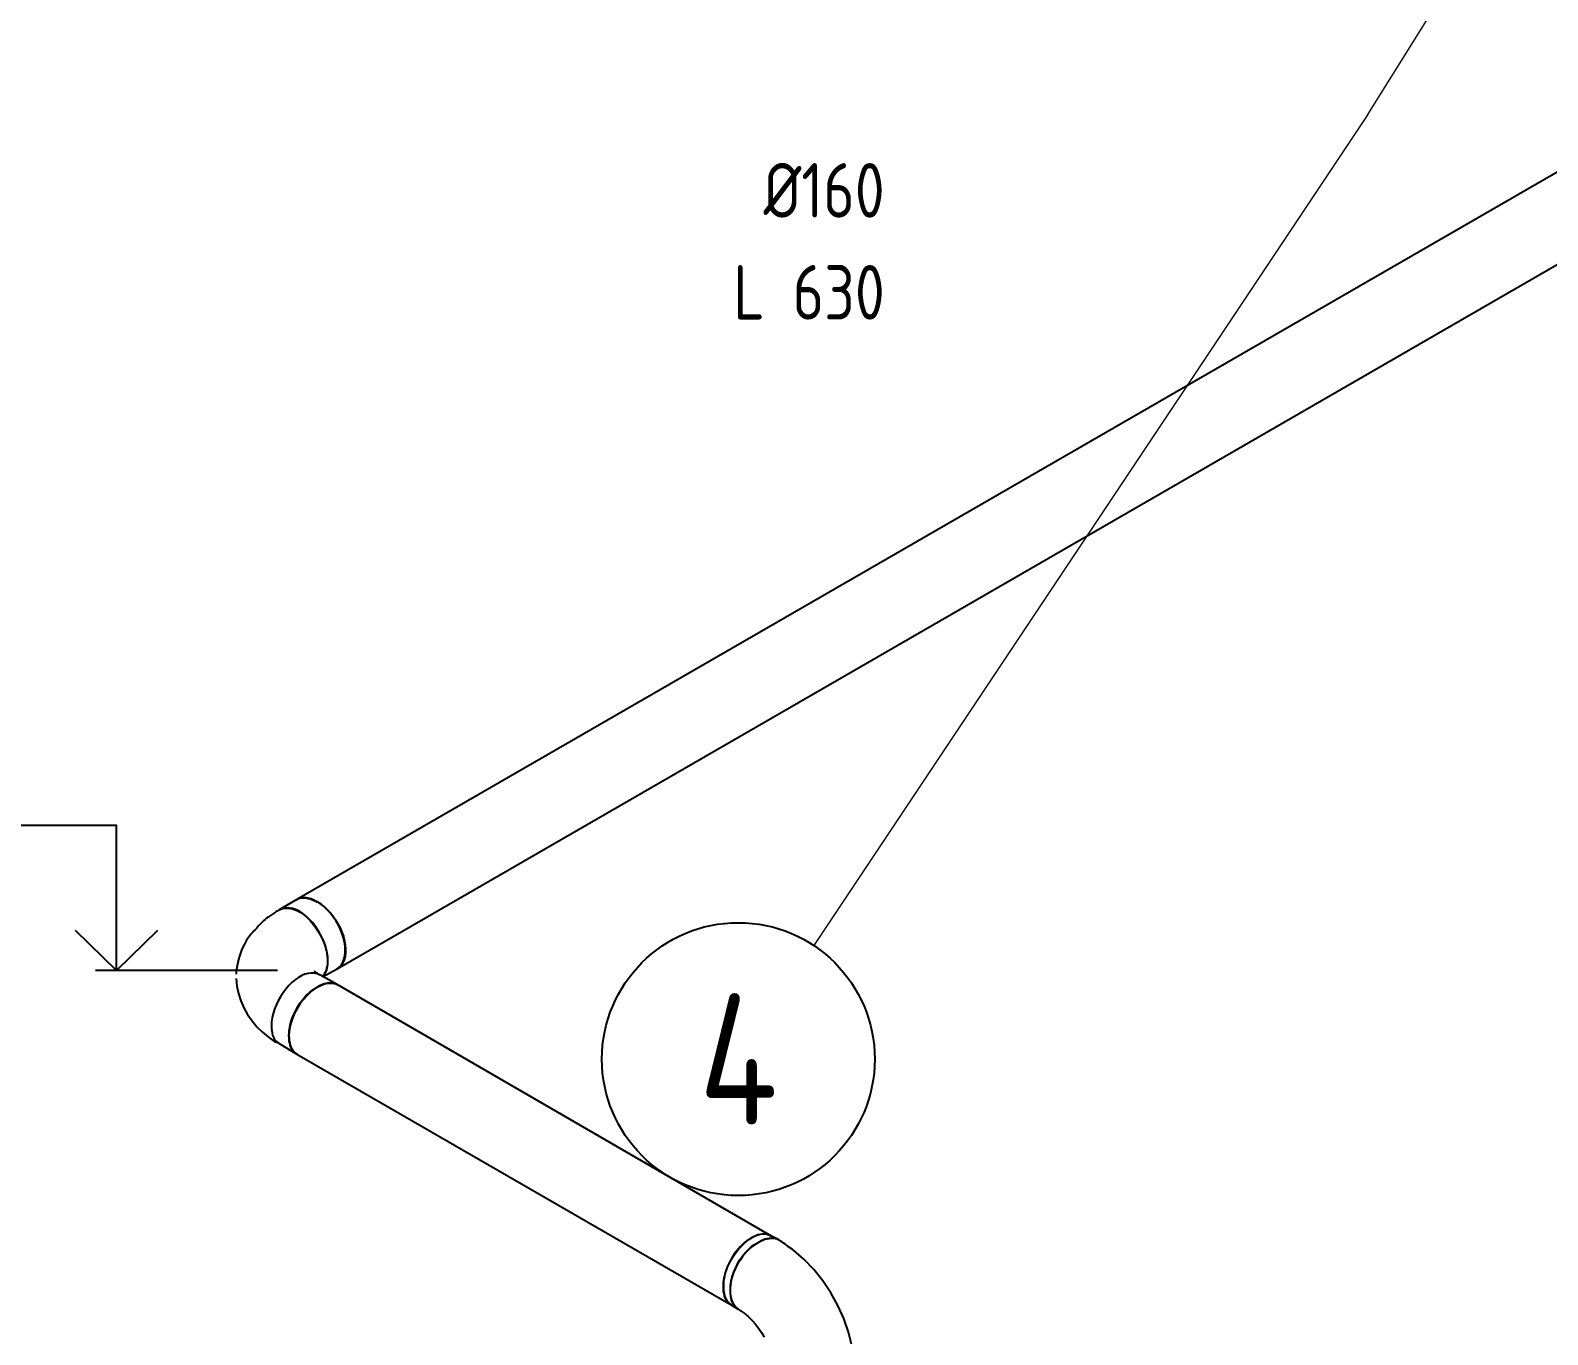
# Model space of a CAD drawing. Header units: metres. Extents: x 20 to 415, y 5 to 292.
# Drawn here: x 156.8 to 185.73, y 135.68 to 160.54 of the extents above; entities that cross this region are included whole.
import ezdxf
from ezdxf.enums import TextEntityAlignment as Align

# ---------------------------------------------------------------- set-up
doc = ezdxf.new("R2010")
doc.units = ezdxf.units.M
for name, color, linetype in [('ВОЗДУХОВОДЫ', 7, 'Continuous'), ('ОБОЗНАЧЕНИЯ', 7, 'Continuous'), ('ПОЗИЦИИ', 1, 'Continuous')]:
    doc.layers.add(name, color=color, linetype=linetype)
doc.styles.add('GOST', font='isocpeur.ttf')

msp = doc.modelspace()

# ---------------------------------------------------------------- linework, layer by layer
at = {"layer": 'ВОЗДУХОВОДЫ'}
for points in [[(198.693, 165.216), (161.884, 143.978)], [(162.655, 142.654), (189.893, 158.377)], [(161.549, 143.777), (161.529, 143.767), (161.51, 143.755), (161.492, 143.744), (161.474, 143.731), (161.457, 143.719), (161.439, 143.706), (161.421, 143.694), (161.403, 143.682), (161.384, 143.67), (161.364, 143.66), (161.335, 143.639), (161.306, 143.618), (161.278, 143.596), (161.252, 143.573), (161.226, 143.549), (161.201, 143.525), (161.178, 143.5), (161.155, 143.475), (161.134, 143.45), (161.113, 143.425), (161.088, 143.4), (161.065, 143.375), (161.042, 143.35), (161.02, 143.325), (161, 143.3), (160.98, 143.274), (160.962, 143.249), (160.944, 143.224), (160.927, 143.199), (160.912, 143.174), (160.883, 143.122), (160.856, 143.068), (160.831, 143.011), (160.808, 142.953), (160.788, 142.893), (160.771, 142.832), (160.756, 142.771), (160.743, 142.709), (160.734, 142.648), (160.727, 142.587), (160.727, 142.587), (160.727, 142.585), (160.727, 142.583), (160.727, 142.58), (160.727, 142.577), (160.727, 142.573), (160.727, 142.568), (160.727, 142.563), (160.727, 142.559), (160.727, 142.554)], [(161.884, 143.978), (161.549, 143.777)], [(162.37, 142.503), (162.394, 142.53), (162.414, 142.559), (162.432, 142.592), (162.447, 142.627), (162.458, 142.665), (162.467, 142.705), (162.472, 142.748), (162.475, 142.792), (162.474, 142.84), (162.471, 142.889), (162.464, 142.939), (162.455, 142.989), (162.443, 143.04), (162.428, 143.09), (162.41, 143.14), (162.39, 143.191), (162.367, 143.241), (162.342, 143.291), (162.315, 143.341), (162.286, 143.392), (162.255, 143.44), (162.222, 143.486), (162.188, 143.529), (162.152, 143.57), (162.114, 143.608), (162.076, 143.643), (162.037, 143.676), (161.998, 143.706), (161.958, 143.734), (161.918, 143.76), (161.877, 143.779), (161.837, 143.793), (161.798, 143.803), (161.759, 143.81), (161.721, 143.813), (161.683, 143.812), (161.647, 143.808), (161.613, 143.801), (161.58, 143.791), (161.549, 143.777)], [(161.549, 143.777), (161.596, 143.798), (161.649, 143.809), (161.704, 143.812), (161.762, 143.805), (161.823, 143.79), (161.886, 143.765), (161.949, 143.731), (162.012, 143.689), (162.074, 143.637), (162.135, 143.576), (162.194, 143.508), (162.248, 143.436), (162.297, 143.361), (162.34, 143.283), (162.378, 143.203), (162.411, 143.122), (162.436, 143.041), (162.455, 142.961), (162.467, 142.882), (162.471, 142.805)], [(162.806, 143.006), (162.802, 143.083), (162.79, 143.162), (162.772, 143.243), (162.746, 143.323), (162.714, 143.404), (162.675, 143.484), (162.632, 143.562), (162.583, 143.638), (162.529, 143.71), (162.471, 143.777), (162.409, 143.834), (162.347, 143.883), (162.284, 143.925), (162.221, 143.959), (162.159, 143.985), (162.098, 144.002), (162.039, 144.01), (161.984, 144.009), (161.932, 143.999), (161.884, 143.978)], [(161.884, 143.978), (161.915, 143.991), (161.948, 144), (161.983, 144.006), (162.02, 144.007), (162.058, 144.004), (162.098, 143.996), (162.139, 143.985), (162.181, 143.97), (162.225, 143.951), (162.27, 143.928)], [(162.27, 143.928), (162.334, 143.889), (162.397, 143.841), (162.458, 143.786), (162.517, 143.725), (162.571, 143.658), (162.622, 143.587), (162.668, 143.512), (162.709, 143.434), (162.744, 143.355), (162.772, 143.274), (162.793, 143.19), (162.807, 143.109), (162.812, 143.031), (162.811, 142.957), (162.802, 142.889), (162.786, 142.827), (162.763, 142.771), (162.733, 142.724), (162.697, 142.684), (162.655, 142.654)], [(162.655, 142.654), (162.684, 142.676), (162.709, 142.7), (162.732, 142.728), (162.752, 142.759), (162.768, 142.792), (162.782, 142.829), (162.792, 142.869), (162.8, 142.912), (162.804, 142.957), (162.806, 143.006)], [(162.32, 142.537), (162.31, 142.541), (162.302, 142.545), (162.294, 142.548), (162.288, 142.551), (162.282, 142.554), (162.278, 142.556), (162.274, 142.559), (162.272, 142.562), (162.27, 142.566), (162.27, 142.57), (162.26, 142.575), (162.251, 142.58), (162.244, 142.585), (162.237, 142.589), (162.232, 142.593), (162.227, 142.597), (162.224, 142.6), (162.221, 142.602), (162.22, 142.603), (162.219, 142.604)], [(162.471, 142.805), (162.47, 142.77), (162.467, 142.735), (162.462, 142.701), (162.455, 142.667), (162.446, 142.635), (162.434, 142.605), (162.421, 142.576), (162.406, 142.549), (162.389, 142.525), (162.37, 142.503)], [(162.37, 142.503), (162.655, 142.654)], [(160.727, 142.47), (160.741, 142.325), (160.77, 142.183), (160.815, 142.046), (160.874, 141.912), (160.945, 141.785), (161.029, 141.664), (161.124, 141.55), (161.229, 141.445), (161.343, 141.349), (161.465, 141.263), (161.474, 141.262), (161.483, 141.261), (161.491, 141.259), (161.498, 141.257), (161.505, 141.255), (161.511, 141.252), (161.517, 141.25), (161.522, 141.248), (161.527, 141.247), (161.532, 141.246)], [(162.32, 142.537), (162.268, 142.557), (162.214, 142.569), (162.157, 142.572), (162.099, 142.565), (162.039, 142.549), (161.978, 142.525), (161.917, 142.491), (161.855, 142.448), (161.794, 142.397), (161.733, 142.336), (161.675, 142.268), (161.621, 142.196), (161.572, 142.121), (161.528, 142.043), (161.49, 141.963), (161.458, 141.882), (161.432, 141.801), (161.413, 141.721), (161.402, 141.641), (161.398, 141.565)], [(162.655, 142.352), (162.603, 142.373), (162.549, 142.383), (162.492, 142.384), (162.434, 142.375), (162.374, 142.357), (162.314, 142.329), (162.252, 142.294), (162.191, 142.249), (162.129, 142.196), (162.068, 142.135), (162.01, 142.071), (161.956, 142.003), (161.907, 141.93), (161.864, 141.855), (161.825, 141.776), (161.793, 141.697), (161.768, 141.616), (161.749, 141.536), (161.737, 141.457), (161.733, 141.38)], [(161.884, 141.028), (161.855, 141.046), (161.83, 141.068), (161.807, 141.095), (161.787, 141.126), (161.771, 141.16), (161.757, 141.198), (161.747, 141.24), (161.739, 141.284), (161.735, 141.331), (161.733, 141.38), (161.735, 141.431), (161.739, 141.483), (161.747, 141.535), (161.757, 141.587), (161.771, 141.64), (161.787, 141.693), (161.807, 141.746), (161.83, 141.798), (161.855, 141.849), (161.884, 141.9), (161.915, 141.954), (161.948, 142.004), (161.983, 142.052), (162.02, 142.097), (162.058, 142.139), (162.098, 142.177), (162.139, 142.213), (162.181, 142.246), (162.225, 142.276), (162.27, 142.302), (162.31, 142.325), (162.351, 142.344), (162.393, 142.359), (162.434, 142.371), (162.475, 142.378), (162.515, 142.381), (162.553, 142.38), (162.589, 142.375), (162.624, 142.366), (162.655, 142.352)], [(162.236, 142.587), (162.236, 142.587), (162.236, 142.585), (162.236, 142.584), (162.236, 142.581), (162.236, 142.579), (162.236, 142.576), (162.236, 142.574), (162.236, 142.572), (162.236, 142.571), (162.236, 142.57)], [(162.655, 142.352), (162.32, 142.537)], [(170.935, 137.559), (162.655, 142.352)], [(161.398, 141.565), (161.399, 141.516), (161.404, 141.47), (161.411, 141.428), (161.422, 141.389), (161.436, 141.353), (161.452, 141.321), (161.472, 141.292), (161.494, 141.267), (161.52, 141.247), (161.549, 141.229)], [(161.549, 141.229), (161.884, 141.028)], [(161.733, 141.38), (161.735, 141.331), (161.739, 141.284), (161.747, 141.24), (161.757, 141.198), (161.771, 141.16), (161.787, 141.126), (161.807, 141.095), (161.83, 141.068), (161.855, 141.046), (161.884, 141.028)], [(161.884, 141.028), (170.164, 136.251)], [(170.014, 136.603), (170.018, 136.68), (170.029, 136.759), (170.048, 136.839), (170.074, 136.919), (170.106, 136.999), (170.144, 137.077), (170.188, 137.153), (170.237, 137.226), (170.291, 137.294), (170.349, 137.357), (170.41, 137.419), (170.471, 137.472), (170.532, 137.516), (170.594, 137.551), (170.655, 137.577), (170.714, 137.594), (170.773, 137.601), (170.829, 137.597), (170.884, 137.583), (170.935, 137.559)], [(170.935, 137.559), (170.904, 137.576), (170.87, 137.589), (170.833, 137.597), (170.795, 137.6), (170.755, 137.598), (170.714, 137.592), (170.673, 137.582), (170.632, 137.567), (170.591, 137.548), (170.55, 137.525), (170.505, 137.498), (170.462, 137.469), (170.419, 137.436), (170.378, 137.4), (170.338, 137.362), (170.3, 137.32), (170.263, 137.275), (170.229, 137.227), (170.196, 137.177), (170.164, 137.123), (170.136, 137.072), (170.11, 137.019), (170.087, 136.965), (170.068, 136.911), (170.051, 136.857), (170.038, 136.803), (170.027, 136.75), (170.02, 136.699), (170.015, 136.65), (170.014, 136.603), (170.015, 136.554), (170.02, 136.507), (170.027, 136.463), (170.038, 136.421), (170.051, 136.383), (170.068, 136.349), (170.087, 136.318), (170.11, 136.291), (170.136, 136.269), (170.164, 136.251)], [(170.684, 137.441), (170.619, 137.402), (170.556, 137.354), (170.495, 137.299), (170.437, 137.238), (170.382, 137.171), (170.332, 137.1), (170.286, 137.025), (170.245, 136.947), (170.21, 136.868), (170.181, 136.788), (170.16, 136.704), (170.147, 136.623), (170.141, 136.547), (170.143, 136.475), (170.152, 136.408), (170.168, 136.347), (170.191, 136.292), (170.22, 136.243), (170.256, 136.202), (170.298, 136.167)], [(170.298, 136.167), (170.27, 136.189), (170.244, 136.214), (170.222, 136.241), (170.202, 136.272), (170.185, 136.306), (170.172, 136.342), (170.161, 136.382), (170.154, 136.425), (170.149, 136.471), (170.148, 136.519), (170.149, 136.57), (170.154, 136.622), (170.161, 136.674), (170.172, 136.727), (170.185, 136.781), (170.202, 136.836), (170.222, 136.89), (170.244, 136.945), (170.27, 137), (170.298, 137.056), (170.33, 137.105), (170.363, 137.154), (170.398, 137.2), (170.434, 137.245), (170.472, 137.286), (170.512, 137.325), (170.553, 137.36), (170.596, 137.391), (170.639, 137.419), (170.684, 137.441), (170.725, 137.464), (170.766, 137.483), (170.807, 137.499), (170.849, 137.51), (170.889, 137.517), (170.929, 137.52), (170.967, 137.519), (171.004, 137.514), (171.038, 137.505), (171.07, 137.492)], [(171.07, 137.492), (171.038, 137.505), (171.004, 137.514), (170.967, 137.519), (170.929, 137.52), (170.889, 137.517), (170.849, 137.51), (170.807, 137.499), (170.766, 137.483), (170.725, 137.464), (170.684, 137.441)], [(171.07, 137.492), (170.935, 137.559)], [(172.511, 134.96), (172.501, 135.215), (172.463, 135.473), (172.399, 135.732), (172.309, 135.988), (172.197, 136.239), (172.063, 136.48), (171.91, 136.709), (171.74, 136.923), (171.554, 137.117), (171.354, 137.29), (171.325, 137.31), (171.296, 137.331), (171.268, 137.351), (171.24, 137.371), (171.212, 137.391), (171.184, 137.411), (171.156, 137.431), (171.128, 137.451), (171.099, 137.471), (171.07, 137.492)], [(170.164, 136.251), (170.136, 136.269), (170.11, 136.291), (170.087, 136.318), (170.068, 136.349), (170.051, 136.383), (170.038, 136.421), (170.027, 136.463), (170.02, 136.507), (170.015, 136.554), (170.014, 136.603)], [(170.164, 136.251), (170.298, 136.167)], [(170.298, 136.167), (170.315, 136.157), (170.332, 136.145), (170.351, 136.133), (170.372, 136.119), (170.393, 136.104), (170.414, 136.089), (170.436, 136.072), (170.458, 136.055), (170.479, 136.036), (170.5, 136.016), (170.564, 135.952), (170.626, 135.881), (170.685, 135.804), (170.74, 135.723), (170.791, 135.637)]]:
    msp.add_lwpolyline(points, dxfattribs=at)
at = {"layer": 'ОБОЗНАЧЕНИЯ'}
for points in [[(158.448, 142.621), (158.448, 145.386), (151.994, 145.386)], [(157.66, 143.392), (158.448, 142.621), (159.236, 143.392)], [(161.515, 142.621), (158.046, 142.621)]]:
    msp.add_lwpolyline(points, dxfattribs=at)
at = {"layer": 'ПОЗИЦИИ', "lineweight": 20}
for points in [[(182.3, 158.933), (190.922, 172.729)], [(182.3, 158.933), (171.742, 143.097)]]:
    msp.add_lwpolyline(points, dxfattribs=at)
at = {"layer": 'ПОЗИЦИИ'}
msp.add_circle((170.3, 140.933), 2.6, dxfattribs=at)

# ---------------------------------------------------------------- texts
at = {"layer": 'ОБОЗНАЧЕНИЯ', "style": 'GOST', "width": 0.8}
for s, p in [('%%c160', (170.78, 156.97)), ('L 630', (170.205, 155.027))]:
    msp.add_text(s, height=1.0398, dxfattribs=at).set_placement(p)
at = {"layer": 'ПОЗИЦИИ', "style": 'GOST', "width": 0.8}
msp.add_text('4', height=2.5, dxfattribs=at).set_placement((170.3, 139.683), align=Align.CENTER)

doc.saveas('drawing.dxf')
